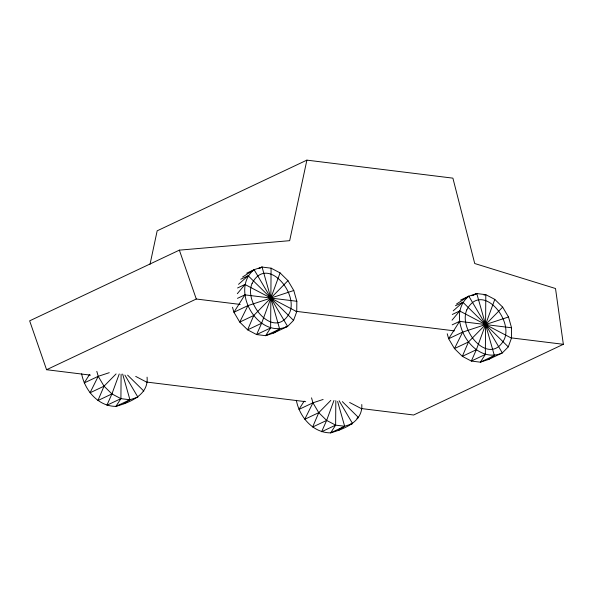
<?xml version="1.0" encoding="UTF-8"?>
<svg xmlns="http://www.w3.org/2000/svg" width="593" height="593" viewBox="0 0 593 593"><rect width="100%" height="100%" fill="white"/><g stroke="black" fill="none" stroke-linecap="round" stroke-linejoin="round"><path stroke-width="0.89" d="M81.634 373.827C84.703 390.231 98.201 406.45 115.924 406.375L120.913 398.652L121.105 374.198M124.871 375.065L137.895 397.14L129.934 399.764L115.924 406.375C130.023 402.41 148.828 394.886 147.079 377.155M246.695 273.195L254.108 269.689L287.612 326.439C258.014 339.759 229.358 289.466 254.108 269.689L262.069 267.065L271.09 268.177L280.081 272.899L287.968 280.652L293.78 290.503L296.834 301.274L296.752 311.651L293.55 320.39L287.612 326.439L273.595 333.058L265.634 335.682L256.613 334.571L247.622 329.849L239.742 322.095L233.924 312.244L232.515 307.27M258.689 268.488L262.069 267.065L279.651 329.063L265.634 335.682L270.63 327.951L271.09 268.177M296.344 400.319C299.421 416.723 312.919 432.942 330.642 432.868L335.631 425.144L335.823 400.69M339.122 400.772L352.613 423.632L344.652 426.256L330.642 432.868C344.4 428.843 362.983 421.868 361.789 404.515M460.583 300.073L468.826 296.181L502.323 352.931C472.732 366.252 444.068 315.958 468.826 296.181L476.787 293.557L485.808 294.669L494.799 299.391L502.679 307.144L508.498 316.996L511.551 327.766L511.47 338.143L508.268 346.883L502.323 352.931L488.313 359.551L480.352 362.175L471.331 361.063L462.34 356.341L454.46 348.588L448.642 338.736L447.233 333.77M471.717 295.692L476.787 293.557L494.362 355.555L480.352 362.175L485.341 354.444L485.808 294.669L484.036 295.092M150.022 264.315L157.167 230.825L306.885 160.132L452.896 178.145L474.719 263.514L555.508 288.517L563.35 344.303L413.64 415.004L361.515 408.57M306.885 160.132L289.68 240.676L179.36 250.142L29.65 320.843L46.573 369.713L90.492 375.132M122.655 374.079L129.934 399.764L120.913 398.652L106.903 405.264L111.921 393.93L119.237 373.968M270.63 327.951L256.613 334.571L261.632 323.237L280.081 272.899M337.617 401.454L344.652 426.256L335.631 425.144L321.621 431.756L326.639 420.422L333.955 400.46M485.341 354.444L471.331 361.063L476.349 349.729L494.799 299.391M116.08 373.924L104.042 386.176L97.912 400.549L111.921 393.93L120.913 398.652M287.968 280.652L253.752 315.483L247.622 329.849L261.632 323.237M330.798 400.416L318.76 412.669L312.63 427.042L326.639 420.422L335.631 425.144M502.679 307.144L468.47 341.976L462.34 356.341L476.349 349.729M96.815 371.351L98.223 376.325L90.032 392.796L104.042 386.176L111.921 393.93M293.78 290.503L247.933 305.625L239.742 322.095L253.752 315.483M311.533 397.851L312.941 402.817L304.75 419.288L318.76 412.669L326.639 420.422M508.498 316.996L462.651 332.117L454.46 348.588L468.47 341.976M89.454 374.628L84.213 382.937L98.223 376.325L109.26 372.686M296.834 301.274L244.887 294.862L233.924 312.244L247.933 305.625M304.172 401.12L298.931 409.429L312.941 402.817L323.126 399.46M511.551 327.766L459.597 321.354L448.642 338.736L462.651 332.117M237.333 293.683L244.968 284.477L296.752 311.651M452.051 320.183L459.679 310.977L511.47 338.143M339.789 429.035L338.603 430.244L344.652 426.256M489.499 358.335L488.313 359.551L494.362 355.555M238.527 284.336L248.171 275.738L293.55 320.39M453.245 310.836L462.888 302.23L508.268 346.883M123.885 403.751L129.934 399.764M273.595 333.058L279.651 329.063M242.596 276.998L254.108 269.689M456.551 303.979L468.826 296.181M259.601 268.236L262.069 267.065M46.573 369.713L196.283 299.013L240.202 304.431M240.751 279.244L248.171 275.738M237.548 287.983L244.968 284.477M237.467 298.361L244.887 294.862M473.488 295.114L476.787 293.557M455.468 305.736L462.888 302.23M452.266 314.475L459.679 310.977M452.185 324.853L459.597 321.354M356.904 418.361L358.55 417.583L342.346 401.631M285.819 326.565L287.612 326.439M350.819 423.758L352.613 423.632M296.011 311.318L454.483 330.872M511.225 337.877L563.35 344.303M147.212 382.129L305.684 401.683M349.618 402.469L361.76 408.836M135.715 376.407L147.042 382.344M127.628 375.139L143.84 391.091M312.941 402.817L318.76 412.669M98.223 376.325L104.042 386.176M179.36 250.142L196.283 299.013M252.129 283.335C242.982 303.453 274.982 341.005 289.592 312.793C298.739 292.675 266.739 255.123 252.129 283.335M466.839 309.828C457.7 329.945 489.699 367.504 504.309 339.285C513.449 319.167 481.457 281.616 466.839 309.828"/></g></svg>
